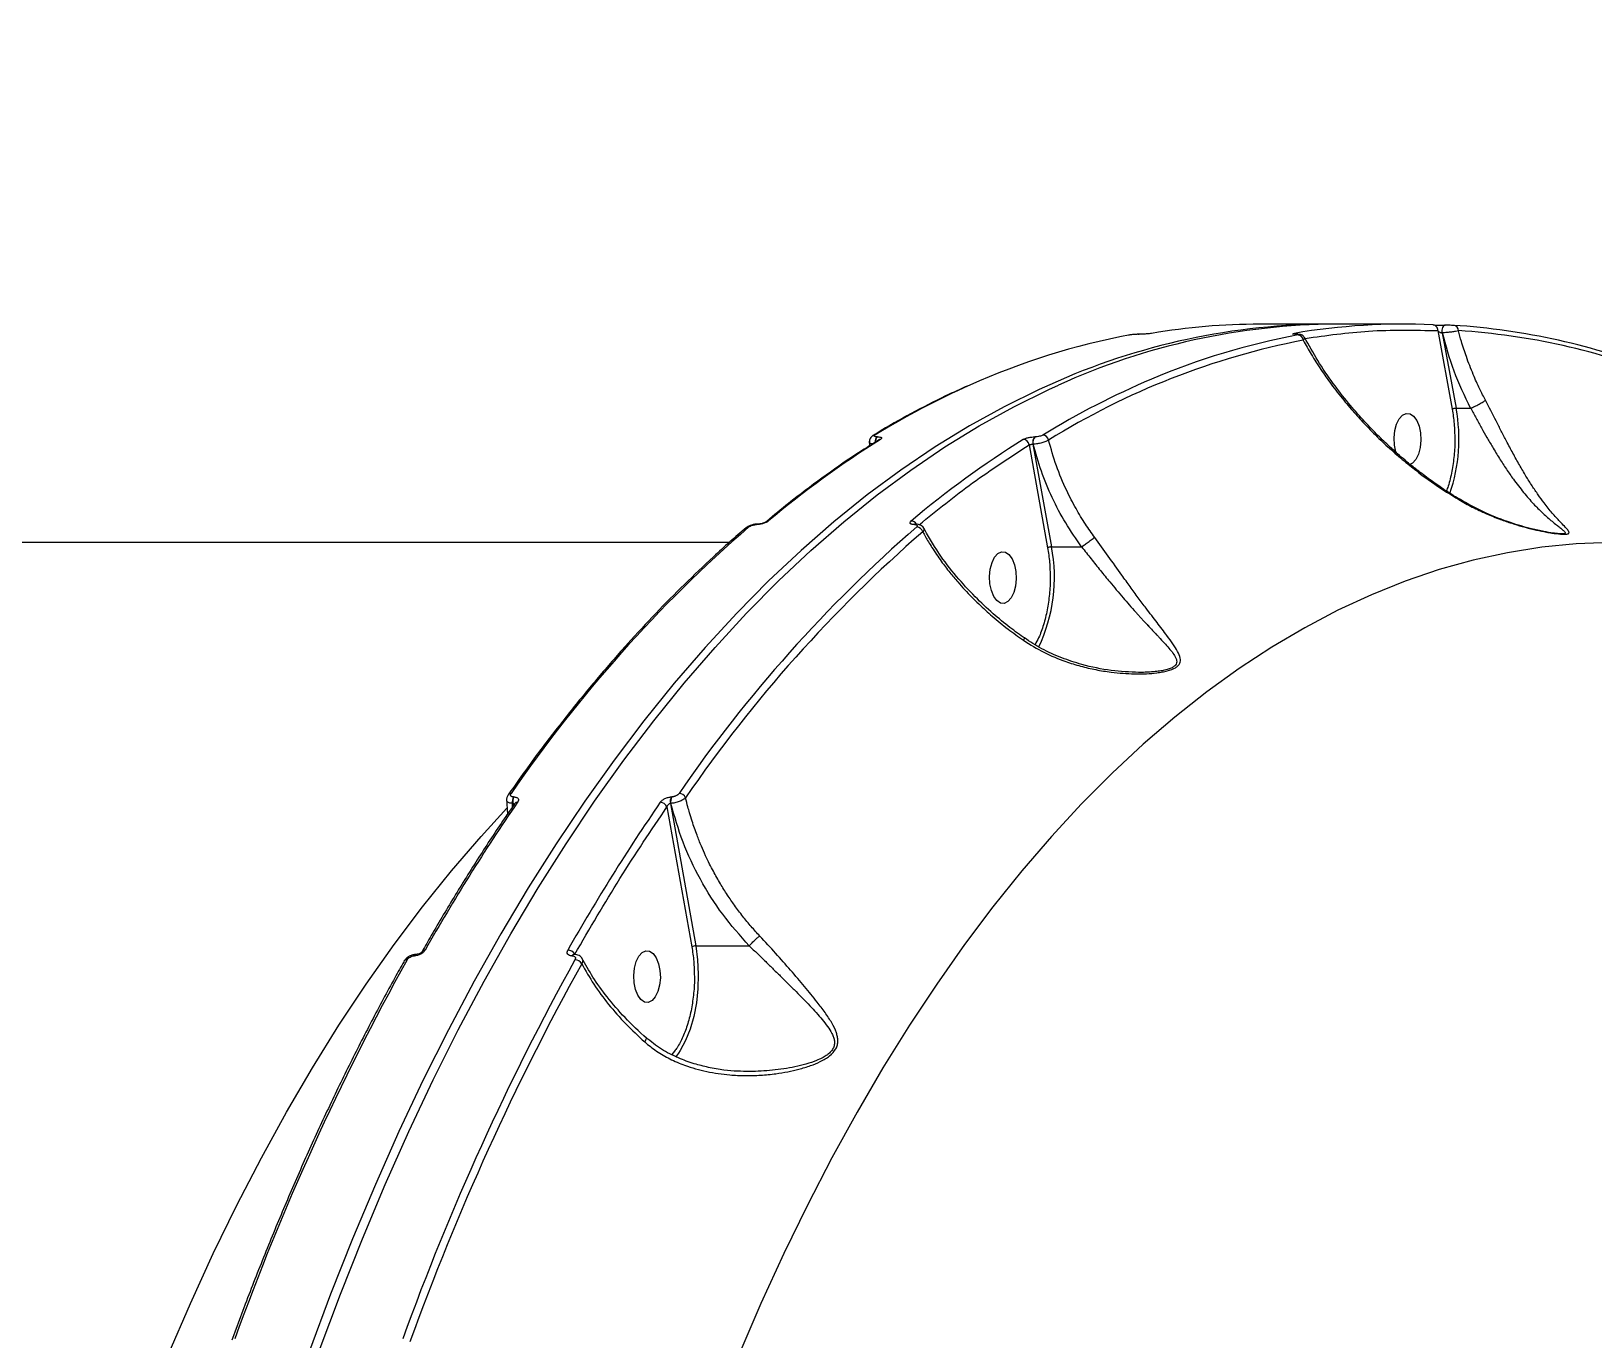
# Model space of a CAD drawing. Header units: millimetres. Extents: x -8045 to 6871, y -5915 to 5473.
# Drawn here: x -3447.7 to -3175.7, y -1142.8 to -915.2 of the extents above; entities that cross this region are included whole.
import ezdxf

# ---------------------------------------------------------------- set-up
doc = ezdxf.new("R2010")
doc.units = ezdxf.units.MM
for name, color, linetype in [('DIKOM_ОБЪЕКТ', 7, 'Continuous'), ('DIKOM_РАЗМЕР_ЗОНА', 7, 'Continuous'), ('DIKOM_РАЗМЕР_ОБЪЕКТА', 7, 'Continuous')]:
    doc.layers.add(name, color=color, linetype=linetype)
doc.styles.add('style1', font='arial.ttf', dxfattribs={"width": 0.8})
doc.dimstyles.new('1-50', dxfattribs={"dimtxt": 300, "dimasz": 200, "dimexe": 100, "dimexo": 0, "dimgap": 100, "dimtad": 1, "dimtxsty": 'style1', "dimcen": 200, "dimclrd": 7, "dimclre": 7, "dimclrt": 7, "dimadec": 1, "dimazin": 2, "dimtfac": 1, "dimtmove": 0, "dimatfit": 2, "dimfxl": 0, "dimlwd": 25, "dimlwe": 18, "dimarcsym": 0})

# ---------------------------------------------------------------- blocks, each defined once
blk = doc.blocks.new('*D9')
at = {"layer": 'Defpoints', "color": 0, "linetype": 'Continuous', "transparency": 16777216}
for p in [(5663.54, -234.65), (-5019.6, -1388.73), (5663.54, -4701.47)]:
    blk.add_point(p, dxfattribs=at)
at = {"layer": 'DIKOM_РАЗМЕР_ОБЪЕКТА', "color": 7, "linetype": 'Continuous', "lineweight": 18, "transparency": 16777216}
for p, q in [((5663.54, -234.65), (5663.54, -4801.47)), ((-5019.6, -1388.73), (-5019.6, -4801.47))]:
    blk.add_line(p, q, dxfattribs=at)
at = {"layer": 'DIKOM_РАЗМЕР_ОБЪЕКТА', "color": 7, "linetype": 'Continuous', "lineweight": 25, "transparency": 16777216}
blk.add_line((-4819.6, -4701.47), (5463.54, -4701.47), dxfattribs=at)
at = {"layer": 'DIKOM_РАЗМЕР_ОБЪЕКТА', "color": 7, "linetype": 'Continuous', "transparency": 16777216}
for points in [[(-4819.6, -4668.14), (-4819.6, -4734.8), (-5019.6, -4701.47)], [(5463.54, -4668.14), (5463.54, -4734.8), (5663.54, -4701.47)]]:
    blk.add_solid(points, dxfattribs=at)
at = {"layer": 'DIKOM_РАЗМЕР_ОБЪЕКТА', "color": 7, "linetype": 'Continuous', "lineweight": 15, "transparency": 16777216, "insert": (-74.37, -4448.3), "char_height": 300, "attachment_point": 5, "style": 'style1'}
blk.add_mtext('10700', dxfattribs=at)
blk = doc.blocks.new('*D10')
at = {"layer": 'Defpoints', "color": 0, "linetype": 'Continuous', "transparency": 16777216}
for p in [(-1653.81, 3474.95), (-5616.46, -3083.4), (491.01, -3083.4)]:
    blk.add_point(p, dxfattribs=at)
at = {"layer": 'DIKOM_РАЗМЕР_ОБЪЕКТА', "color": 7, "linetype": 'Continuous', "lineweight": 18, "transparency": 16777216}
for p, q in [((-1653.81, 3474.95), (-5716.46, 3474.95)), ((491.01, -3083.4), (-5716.46, -3083.4))]:
    blk.add_line(p, q, dxfattribs=at)
at = {"layer": 'DIKOM_РАЗМЕР_ОБЪЕКТА', "color": 7, "linetype": 'Continuous', "lineweight": 25, "transparency": 16777216}
blk.add_line((-5616.46, 3274.95), (-5616.46, -2883.4), dxfattribs=at)
at = {"layer": 'DIKOM_РАЗМЕР_ОБЪЕКТА', "color": 7, "linetype": 'Continuous', "transparency": 16777216}
for points in [[(-5649.79, 3274.95), (-5583.12, 3274.95), (-5616.46, 3474.95)], [(-5649.79, -2883.4), (-5583.12, -2883.4), (-5616.46, -3083.4)]]:
    blk.add_solid(points, dxfattribs=at)
at = {"layer": 'DIKOM_РАЗМЕР_ОБЪЕКТА', "color": 7, "linetype": 'Continuous', "lineweight": 15, "transparency": 16777216, "insert": (-5869.63, -1326.86), "char_height": 300, "attachment_point": 5, "rotation": 90, "style": 'style1'}
blk.add_mtext('6550', dxfattribs=at)
blk = doc.blocks.new('*D11')
at = {"layer": 'Defpoints', "color": 0, "transparency": 16777216}
for p in [(6870.85, -184.65), (-7019.6, -1388.73), (-7019.6, -5814.65)]:
    blk.add_point(p, dxfattribs=at)
at = {"layer": 'DIKOM_РАЗМЕР_ЗОНА', "color": 7, "lineweight": 18, "transparency": 16777216}
for p, q in [((6870.85, -184.65), (6870.85, -5914.65)), ((-7019.6, -1388.73), (-7019.6, -5914.65))]:
    blk.add_line(p, q, dxfattribs=at)
at = {"layer": 'DIKOM_РАЗМЕР_ЗОНА', "color": 7, "lineweight": 25, "transparency": 16777216}
blk.add_line((6670.85, -5814.65), (-6819.6, -5814.65), dxfattribs=at)
at = {"layer": 'DIKOM_РАЗМЕР_ЗОНА', "color": 7, "transparency": 16777216}
for points in [[(-6819.6, -5781.31), (-6819.6, -5847.98), (-7019.6, -5814.65)], [(6670.85, -5781.31), (6670.85, -5847.98), (6870.85, -5814.65)]]:
    blk.add_solid(points, dxfattribs=at)
at = {"layer": 'DIKOM_РАЗМЕР_ЗОНА', "color": 7, "transparency": 16777216, "insert": (-74.37, -5561.37), "char_height": 300, "attachment_point": 5, "style": 'style1'}
blk.add_mtext('13900', dxfattribs=at)
blk = doc.blocks.new('*D12')
at = {"layer": 'Defpoints', "color": 0, "transparency": 16777216}
for p in [(-2189.61, 5472.65), (-7595.21, -5084.97), (-495.58, -5084.97)]:
    blk.add_point(p, dxfattribs=at)
at = {"layer": 'DIKOM_РАЗМЕР_ЗОНА', "color": 7, "lineweight": 18, "transparency": 16777216}
for p, q in [((-2189.61, 5472.65), (-7695.21, 5472.65)), ((-495.58, -5084.97), (-7695.21, -5084.97))]:
    blk.add_line(p, q, dxfattribs=at)
at = {"layer": 'DIKOM_РАЗМЕР_ЗОНА', "color": 7, "lineweight": 25, "transparency": 16777216}
blk.add_line((-7595.21, 5272.65), (-7595.21, -4884.97), dxfattribs=at)
at = {"layer": 'DIKOM_РАЗМЕР_ЗОНА', "color": 7, "transparency": 16777216}
for points in [[(-7628.55, 5272.65), (-7561.88, 5272.65), (-7595.21, 5472.65)], [(-7628.55, -4884.97), (-7561.88, -4884.97), (-7595.21, -5084.97)]]:
    blk.add_solid(points, dxfattribs=at)
at = {"layer": 'DIKOM_РАЗМЕР_ЗОНА', "color": 7, "transparency": 16777216, "insert": (-7848.38, -1452.59), "char_height": 300, "attachment_point": 5, "rotation": 90, "style": 'style1'}
blk.add_mtext('10550', dxfattribs=at)

msp = doc.modelspace()

# ---------------------------------------------------------------- linework, layer by layer
at = {"layer": 'DIKOM_ОБЪЕКТ', "color": 7, "linetype": 'Continuous', "lineweight": 15}
for p, q in [((-3254.876, -967.92), (-3254.829, -967.916)), ((-3254.788, -967.92), (-3254.876, -967.92)), ((-3254.741, -967.916), (-3254.829, -967.916)), ((-3254.788, -967.92), (-3254.741, -967.916)), ((-3222.133, -966.157), (-3233.705, -966.157)), ((-3227.358, -967.92), (-3227.311, -967.916)), ((-3227.27, -967.92), (-3227.358, -967.92)), ((-3227.223, -967.916), (-3227.311, -967.916)), ((-3208.847, -966.157), (-3220.419, -966.157)), ((-3202.701, -967.283), (-3200.195, -980.97)), ((-3201.93, -967.661), (-3201.902, -967.661)), ((-3201.93, -967.661), (-3199.523, -980.805)), ((-3201.416, -966.326), (-3201.444, -966.326)), ((-3201.444, -966.326), (-3201.43, -966.326)), ((-3201.416, -966.326), (-3201.402, -966.326)), ((-3199.523, -980.805), (-3196.99, -980.805)), ((-3196.99, -980.805), (-3196.984, -980.803)), ((-3301.715, -986.498), (-3301.662, -987.331)), ((-3301.076, -985.552), (-3301.097, -985.565)), ((-3300.309, -985.762), (-3300.356, -985.762)), ((-3273.21, -987.046), (-3273.163, -987.046)), ((-3273.21, -987.046), (-3269.984, -1004.928)), ((-3272.833, -985.762), (-3272.88, -985.762)), ((-3273.889, -987.171), (-3270.656, -1005.091)), ((-3199.007, -996.612), (-3199.015, -996.62)), ((-3321.312, -1001.047), (-3321.38, -1001.047)), ((-3321.106, -1000.964), (-3321.174, -1000.964)), ((-3293.814, -1001.047), (-3293.882, -1001.047)), ((-3293.609, -1000.964), (-3293.677, -1000.964)), ((-3181.165, -1002.65), (-3181.311, -1002.651)), ((-3326.025, -1004.157), (-3588.187, -1004.157)), ((-3269.984, -1004.928), (-3264.743, -1004.928)), ((-3264.743, -1004.928), (-3264.738, -1004.926)), ((-3364.91, -1048.767), (-3364.737, -1051.464)), ((-3364.601, -1048.079), (-3364.612, -1048.095)), ((-3363.853, -1049.586), (-3363.784, -1049.586)), ((-3363.831, -1050.164), (-3363.853, -1049.586)), ((-3363.712, -1049.994), (-3363.784, -1049.586)), ((-3363.672, -1048.456), (-3363.604, -1048.456)), ((-3336.287, -1049.586), (-3336.355, -1049.586)), ((-3336.355, -1049.586), (-3331.947, -1074.387)), ((-3336.174, -1048.456), (-3336.106, -1048.456)), ((-3336.947, -1050.197), (-3332.619, -1074.55)), ((-3380.97, -1076.129), (-3380.922, -1076.129)), ((-3380.575, -1075.867), (-3380.622, -1075.867)), ((-3353.493, -1076.129), (-3353.446, -1076.129)), ((-3353.098, -1075.867), (-3353.146, -1075.867)), ((-3352.988, -1075.89), (-3353.003, -1075.856)), ((-3331.947, -1074.387), (-3322.615, -1074.387)), ((-3322.615, -1074.387), (-3322.613, -1074.386)), ((-3335.622, -1092.693), (-3336.08, -1093.309)), ((-3334.957, -1093.04), (-3335.484, -1093.734))]:
    msp.add_line(p, q, dxfattribs=at)
at = {"layer": 'DIKOM_ОБЪЕКТ', "color": 7, "linetype": 'Continuous', "lineweight": 15, "flags": 128}
for points in [[(-3256.303, -968.03), (-3256.462, -968.047), (-3256.509, -968.059)], [(-3227.27, -967.92), (-3227.209, -967.916), (-3227.19, -967.918)], [(-3201.93, -967.661), (-3201.957, -967.425), (-3201.954, -967.183), (-3201.922, -966.949), (-3201.861, -966.738), (-3201.776, -966.56), (-3201.672, -966.428), (-3201.554, -966.349), (-3201.444, -966.326)], [(-3201.902, -967.661), (-3201.929, -967.425), (-3201.926, -967.183), (-3201.893, -966.949), (-3201.833, -966.738), (-3201.748, -966.56), (-3201.644, -966.428), (-3201.526, -966.349), (-3201.416, -966.326)], [(-3270.281, -976.693), (-3272.159, -977.543), (-3278.245, -980.533), (-3284.283, -983.866), (-3290.27, -987.537), (-3296.199, -991.544), (-3302.065, -995.883), (-3307.865, -1000.551), (-3313.592, -1005.543), (-3319.242, -1010.857), (-3324.81, -1016.486), (-3330.291, -1022.427), (-3335.682, -1028.674), (-3340.977, -1035.222), (-3346.172, -1042.066), (-3351.262, -1049.199), (-3356.244, -1056.616), (-3361.113, -1064.311), (-3365.864, -1072.277), (-3370.495, -1080.508), (-3375.001, -1088.995), (-3379.378, -1097.733), (-3383.622, -1106.714), (-3387.73, -1115.931), (-3391.699, -1125.375), (-3395.526, -1135.038), (-3399.206, -1144.913)], [(-3397.491, -1144.913), (-3393.811, -1135.038), (-3389.985, -1125.375), (-3386.016, -1115.931), (-3381.908, -1106.714), (-3377.663, -1097.733), (-3373.286, -1088.995), (-3368.781, -1080.508), (-3364.15, -1072.277), (-3359.398, -1064.311), (-3354.53, -1056.616), (-3349.548, -1049.199), (-3344.458, -1042.066), (-3339.263, -1035.222), (-3333.968, -1028.674), (-3328.577, -1022.427), (-3323.095, -1016.486), (-3317.527, -1010.857), (-3311.877, -1005.543), (-3306.15, -1000.551), (-3300.351, -995.883), (-3294.484, -991.544), (-3288.555, -987.537), (-3282.569, -983.866), (-3276.531, -980.533), (-3270.444, -977.543), (-3268.761, -976.78)], [(-3209.942, -988.582), (-3209.997, -988.407), (-3210.243, -987.218), (-3210.305, -985.943), (-3210.18, -984.685), (-3209.878, -983.547), (-3209.423, -982.62), (-3208.852, -981.98), (-3208.211, -981.678), (-3207.552, -981.739), (-3206.928, -982.158), (-3206.391, -982.9), (-3205.983, -983.907), (-3205.983, -983.907)], [(-3205.983, -983.907), (-3205.738, -985.096), (-3205.675, -986.371), (-3205.8, -987.629), (-3206.102, -988.768), (-3206.558, -989.695), (-3207.129, -990.335), (-3207.573, -990.584)], [(-3172.598, -1004.162), (-3178.598, -1004.399), (-3184.591, -1004.991), (-3190.572, -1005.937), (-3196.535, -1007.237), (-3202.476, -1008.89), (-3208.387, -1010.893), (-3214.265, -1013.246), (-3220.102, -1015.945), (-3225.895, -1018.99), (-3231.637, -1022.375), (-3237.323, -1026.099), (-3242.948, -1030.158), (-3248.507, -1034.549), (-3253.994, -1039.266), (-3259.405, -1044.306), (-3264.734, -1049.664), (-3269.976, -1055.336), (-3275.126, -1061.315), (-3280.181, -1067.596), (-3285.134, -1074.173), (-3289.982, -1081.041), (-3294.719, -1088.193), (-3299.342, -1095.622), (-3303.847, -1103.321), (-3308.228, -1111.283), (-3312.482, -1119.501), (-3316.605, -1127.968), (-3320.593, -1136.674), (-3324.442, -1145.612)], [(-3276.445, -1008.03), (-3276.199, -1009.219), (-3276.136, -1010.494), (-3276.261, -1011.752), (-3276.564, -1012.891), (-3277.019, -1013.817), (-3277.59, -1014.458), (-3278.231, -1014.76), (-3278.89, -1014.699), (-3279.514, -1014.28), (-3280.051, -1013.537), (-3280.459, -1012.53), (-3280.704, -1011.341), (-3280.767, -1010.066), (-3280.642, -1008.808), (-3280.34, -1007.67), (-3279.884, -1006.743), (-3279.313, -1006.103), (-3278.672, -1005.801), (-3278.013, -1005.862), (-3277.39, -1006.28), (-3276.852, -1007.023), (-3276.445, -1008.03)], [(-3449.193, -1224.436), (-3446.57, -1213.957), (-3443.783, -1203.637), (-3440.836, -1193.488), (-3437.73, -1183.518), (-3434.47, -1173.736), (-3431.057, -1164.152), (-3427.495, -1154.774), (-3423.788, -1145.612), (-3419.938, -1136.674), (-3415.95, -1127.968), (-3411.827, -1119.501), (-3407.573, -1111.283), (-3403.192, -1103.321), (-3398.688, -1095.622), (-3394.065, -1088.193), (-3389.327, -1081.041), (-3384.48, -1074.173), (-3379.526, -1067.596), (-3374.472, -1061.315), (-3369.321, -1055.336), (-3364.809, -1050.43)], [(-3338.407, -1077.49), (-3338.162, -1078.679), (-3338.099, -1079.954), (-3338.224, -1081.211), (-3338.526, -1082.35), (-3338.981, -1083.277), (-3339.553, -1083.917), (-3340.194, -1084.219), (-3340.853, -1084.158), (-3341.476, -1083.739), (-3342.014, -1082.996), (-3342.421, -1081.99), (-3342.666, -1080.8), (-3342.729, -1079.525), (-3342.604, -1078.268), (-3342.302, -1077.129), (-3341.847, -1076.202), (-3341.276, -1075.562), (-3340.635, -1075.26), (-3339.976, -1075.321), (-3339.352, -1075.74), (-3338.815, -1076.483), (-3338.407, -1077.49)], [(-3331.947, -1074.387), (-3331.621, -1076.829), (-3331.49, -1079.34), (-3331.558, -1081.859), (-3331.823, -1084.329), (-3332.279, -1086.692), (-3332.915, -1088.892), (-3333.716, -1090.878), (-3334.664, -1092.604), (-3334.957, -1093.04)]]:
    msp.add_lwpolyline(points, dxfattribs=at)
at = {"layer": 'DIKOM_ОБЪЕКТ', "color": 7, "linetype": 'Continuous', "lineweight": 15}
for centre, radius, start, end in [((-3233.491, -1089.847), 123.935, 100.60669, 114.15976), ((-3221.512, -1084.332), 118.172, 89.88586, 114.37424), ((-3219.829, -1084.155), 117.999, 90.28625, 114.49913), ((-3252.547, -968.49), 0.736, 90.04585, 119.547), ((-3204.519, -1088.847), 122.902, 100.567, 113.02981), ((-3233.663, -1078.655), 112.497, 90.02159, 99.66407), ((-3208.841, -1078.301), 112.143, 87.29322, 99.67613), ((-3227.699, -968.559), 0.805, 52.79966, 89.39048), ((-3227.134, -969.005), 0.978, 3.07733, 85.48361), ((-3203.62, -967.203), 0.923, 355.0342, 85.34412), ((-3207.448, -1084.219), 118.098, 68.45699, 86.36133), ((-3200.02, -967.263), 0.907, 358.6089, 85.78857), ((-3206.591, -1084.882), 117.835, 68.45672, 86.36149), ((-3201.426, -1097.153), 130.564, 100.91865, 121.93012), ((-3196.912, -1107.101), 142.677, 112.97337, 121.50814), ((-3225.796, -1107.746), 143.415, 114.03796, 121.49677), ((-3228.264, -986.163), 29.236, 341.12675, 10.5599), ((-3207.919, -1132.967), 173.119, 122.04036, 130.03581), ((-3300.73, -986.159), 0.699, 89.51768, 119.70196), ((-3299.585, -986.599), 1.138, 132.65136, 186.54504), ((-3299.446, -986.631), 1.225, 134.82987, 183.23965), ((-3299.768, -986.913), 0.694, 89.44769, 123.09448), ((-3183.087, -1132.933), 173.076, 122.03937, 130.03681), ((-3274.988, -987.325), 1.109, 7.97487, 85.63976), ((-3271.917, -986.695), 1.34, 135.91768, 195.2164), ((-3271.87, -986.695), 1.34, 135.91768, 195.2164), ((-3271.558, -986.556), 1.099, 11.1256, 85.77963), ((-3319.293, -1001.094), 0.674, 88.95955, 128.72578), ((-3294.481, -1001.54), 1.121, 30.5835, 87.00709), ((-3161.854, -1186.6), 245.256, 130.98407, 145.54544), ((-3132.608, -1186.6), 245.256, 130.98407, 145.54544), ((-3131.921, -1187.037), 244.709, 130.98387, 145.5456), ((-3322.72, -1002.125), 0.667, 88.72975, 129.83382), ((-3321.166, -1001.28), 0.317, 93.24475, 132.56721), ((-3321.097, -1001.281), 0.317, 93.06196, 132.53108), ((-3293.669, -1001.279), 0.315, 91.41798, 132.60824), ((-3293.6, -1001.28), 0.316, 93.13036, 132.58196), ((-3293.536, -1002.622), 1.167, 15.6755, 86.22038), ((-3297.178, -1010.282), 27.716, 334.22593, 11.13899), ((-3079.984, -1244.362), 343.646, 145.43473, 150.49499), ((-3364.13, -1048.435), 0.591, 85.77962, 142.90308), ((-3362.273, -1049.259), 1.613, 150.14539, 191.70989), ((-3362.206, -1049.259), 1.612, 150.12386, 191.70784), ((-3363.017, -1049.975), 0.581, 85.37341, 145.32733), ((-3055.233, -1244.298), 343.522, 145.43342, 150.49553), ((-3338.166, -1050.721), 1.326, 23.24148, 87.67979), ((-3334.776, -1049.259), 1.612, 150.12386, 191.70784), ((-3334.708, -1049.259), 1.612, 150.12386, 191.70784), ((-3334.898, -1049.175), 1.33, 25.96465, 87.49187), ((-2984.55, -1297.337), 454.718, 150.98891, 160.13016), ((-2955.303, -1297.337), 454.718, 150.98891, 160.13016), ((-3382.266, -1077.371), 0.566, 84.64443, 147.80506), ((-3380.575, -1076.291), 0.427, 96.46941, 157.6224), ((-3380.529, -1076.29), 0.426, 95.86829, 157.69657), ((-3379.116, -1075.683), 0.57, 84.73809, 145.86235), ((-3354.246, -1076.528), 1.413, 28.38559, 88.39276), ((-3353.099, -1076.29), 0.426, 96.03441, 157.68035), ((-3353.051, -1076.291), 0.427, 96.37092, 157.64522), ((-3353.012, -1078.243), 1.436, 31.61541, 88.19098), ((-3331.962, -1075.789), 1.403, 89.37903, 117.91715), ((-2955.047, -1297.512), 453.666, 150.9885, 160.13072)]:
    msp.add_arc(centre, radius, start, end, dxfattribs=at)
for points, knots in [([(-3256.081, -967.997), (-3256.115, -968.001), (-3256.292, -968.019), (-3256.412, -968.041), (-3256.509, -968.059)], [0, 0, 0, 0, 0.1915956, 1, 1, 1, 1]), ([(-3254.876, -967.92), (-3254.939, -967.92), (-3255.065, -967.921), (-3255.276, -967.929), (-3255.487, -967.94), (-3255.756, -967.96), (-3256.059, -967.99), (-3256.222, -968.017), (-3256.303, -968.03)], [0, 0, 0, 0, 0.1242731, 0.249998, 0.3726299, 0.500554, 0.7502906, 1, 1, 1, 1]), ([(-3254.853, -967.918), (-3254.909, -967.919), (-3254.992, -967.919), (-3255.085, -967.923), (-3255.115, -967.924)], [0, 0, 0, 0, 0.678073, 1, 1, 1, 1]), ([(-3252.548, -967.754), (-3252.676, -967.773), (-3252.933, -967.812), (-3253.41, -967.857), (-3253.83, -967.887), (-3254.162, -967.905), (-3254.492, -967.918), (-3254.69, -967.919), (-3254.788, -967.92)], [0, 0, 0, 0, 0.2496333, 0.4993791, 0.6272803, 0.7499318, 0.8763908, 1, 1, 1, 1]), ([(-3227.358, -967.92), (-3227.448, -967.919), (-3227.629, -967.918), (-3227.821, -967.905), (-3227.95, -967.887), (-3228.028, -967.857), (-3227.982, -967.811), (-3227.787, -967.773), (-3227.69, -967.754)], [0, 0, 0, 0, 0.1238263, 0.2506169, 0.373273, 0.5015629, 0.7510309, 1, 1, 1, 1]), ([(-3227.057, -968.03), (-3226.995, -968.017), (-3226.869, -967.99), (-3226.838, -967.96), (-3226.888, -967.941), (-3226.972, -967.929), (-3227.097, -967.921), (-3227.212, -967.92), (-3227.27, -967.92)], [0, 0, 0, 0, 0.2487521, 0.4982363, 0.6262378, 0.7492546, 0.8752764, 1, 1, 1, 1]), ([(-3225.921, -968.49), (-3225.954, -968.435), (-3226.021, -968.324), (-3226.197, -968.149), (-3226.458, -968.005), (-3226.797, -967.931), (-3227.058, -967.922), (-3227.19, -967.918)], [0, 0, 0, 0, 0.1206232, 0.2438907, 0.491921, 0.7421578, 1, 1, 1, 1]), ([(-3225.812, -968.637), (-3222.128, -968.117), (-3214.434, -967.029), (-3206.721, -967.196), (-3202.701, -967.283)], [0, 0, 0, 0, 0.4788755, 1, 1, 1, 1]), ([(-3203.545, -966.283), (-3203.423, -966.289), (-3203.177, -966.299), (-3202.709, -966.311), (-3202.31, -966.318), (-3202.003, -966.323), (-3201.702, -966.326), (-3201.52, -966.326), (-3201.43, -966.326)], [0, 0, 0, 0, 0.2499697, 0.499187, 0.6251381, 0.7494746, 0.8750098, 1, 1, 1, 1]), ([(-3202.701, -967.283), (-3202.659, -967.324), (-3202.575, -967.407), (-3202.421, -967.506), (-3202.28, -967.576), (-3202.163, -967.621), (-3202.042, -967.654), (-3201.966, -967.658), (-3201.93, -967.661)], [0, 0, 0, 0, 0.2508443, 0.5002389, 0.6339756, 0.7501784, 0.8805909, 1, 1, 1, 1]), ([(-3199.113, -967.285), (-3199.27, -967.326), (-3199.584, -967.408), (-3200.198, -967.508), (-3200.723, -967.573), (-3201.131, -967.614), (-3201.535, -967.645), (-3201.779, -967.656), (-3201.902, -967.661)], [0, 0, 0, 0, 0.2448096, 0.490837, 0.6161026, 0.7428222, 0.8711063, 1, 1, 1, 1]), ([(-3196.99, -980.805), (-3198.022, -978.664), (-3200.084, -974.385), (-3201.296, -969.901), (-3201.902, -967.661)], [0, 0, 0, 0, 0.5002255, 1, 1, 1, 1]), ([(-3199.785, -966.378), (-3199.881, -966.374), (-3200.073, -966.366), (-3200.451, -966.357), (-3200.778, -966.352), (-3201.034, -966.348), (-3201.289, -966.346), (-3201.442, -966.346), (-3201.519, -966.346)], [0, 0, 0, 0, 0.2441626, 0.4907247, 0.6162356, 0.7431492, 0.8713542, 1, 1, 1, 1]), ([(-3194.406, -979.402), (-3194.741, -978.754), (-3195.503, -977.28), (-3196.638, -974.751), (-3197.71, -971.977), (-3198.543, -969.421), (-3198.947, -967.906), (-3199.113, -967.285)], [0, 0, 0, 0, 0.1659252, 0.3773757, 0.6331789, 0.8496458, 1, 1, 1, 1]), ([(-3226.157, -968.953), (-3226.06, -968.863), (-3225.877, -968.694), (-3225.917, -968.562), (-3225.936, -968.501)], [0, 0, 0, 0, 0.533419, 1, 1, 1, 1]), ([(-3226.157, -968.953), (-3225.701, -969.77), (-3224.744, -971.481), (-3223.114, -974.027), (-3221.232, -976.7), (-3219.209, -979.298), (-3217.117, -981.746), (-3214.971, -984.063), (-3212.701, -986.326), (-3210.205, -988.608), (-3207.109, -991.2), (-3203.44, -993.97), (-3200.468, -995.819), (-3199.051, -996.7)], [0, 0, 0, 0, 0.0794215, 0.1664004, 0.249182, 0.3436975, 0.4269133, 0.498917, 0.5848872, 0.668089, 0.7497651, 0.8807257, 1, 1, 1, 1]), ([(-3198.781, -996.733), (-3199.877, -996.053), (-3201.899, -994.8), (-3204.556, -992.906), (-3206.67, -991.282), (-3208.334, -989.918), (-3209.851, -988.61), (-3211.519, -987.099), (-3213.539, -985.146), (-3215.87, -982.705), (-3218.423, -979.767), (-3221.09, -976.318), (-3223.7, -972.507), (-3225.167, -969.824), (-3225.9, -968.484)], [0, 0, 0, 0, 0.0916119, 0.1690795, 0.2328347, 0.2830639, 0.3245427, 0.3785382, 0.4478534, 0.5323237, 0.6312744, 0.7444034, 0.8722202, 1, 1, 1, 1]), ([(-3284.502, -976.866), (-3285.811, -977.447), (-3289.131, -978.918), (-3294.416, -981.689), (-3298.637, -984.019), (-3300.845, -985.424), (-3301.087, -985.578)], [0, 0, 0, 0, 0.2342543, 0.5941889, 0.9553984, 1, 1, 1, 1]), ([(-3199.523, -980.805), (-3199.583, -980.807), (-3199.703, -980.812), (-3199.9, -980.85), (-3200.08, -980.904), (-3200.156, -980.948), (-3200.195, -980.97)], [0, 0, 0, 0, 0.2500419, 0.4999598, 0.7501573, 1, 1, 1, 1]), ([(-3200.195, -980.97), (-3200.066, -981.806), (-3199.807, -983.493), (-3199.771, -985.251), (-3199.753, -986.137)], [0, 0, 0, 0, 0.4962008, 1, 1, 1, 1]), ([(-3199.051, -996.7), (-3198.274, -997.142), (-3196.71, -998.03), (-3194.278, -999.165), (-3191.981, -1000.091), (-3189.888, -1000.816), (-3187.942, -1001.404), (-3186.065, -1001.89), (-3184.489, -1002.23), (-3183.323, -1002.442), (-3182.167, -1002.622), (-3181.147, -1002.729), (-3180.434, -1002.732), (-3180.084, -1002.683), (-3179.894, -1002.587), (-3179.81, -1002.387), (-3180.047, -1001.996), (-3180.649, -1001.346), (-3181.56, -1000.401), (-3182.751, -999.094), (-3184.042, -997.502), (-3185.228, -995.883), (-3186.278, -994.335), (-3187.371, -992.601), (-3188.49, -990.7), (-3189.625, -988.653), (-3190.678, -986.669), (-3191.65, -984.784), (-3192.855, -982.411), (-3193.784, -980.609), (-3194.406, -979.402)], [0, 0, 0, 0, 0.0414675, 0.0834097, 0.1246531, 0.1569922, 0.187223, 0.2206018, 0.2496182, 0.2661072, 0.2811097, 0.3124962, 0.3280548, 0.3440071, 0.3590829, 0.3755937, 0.4150531, 0.4578401, 0.5006756, 0.5629603, 0.6249162, 0.6667759, 0.7084898, 0.7497055, 0.7931823, 0.8347075, 0.8746289, 0.9063798, 0.9373522, 1, 1, 1, 1]), ([(-3196.984, -980.803), (-3196.879, -980.756), (-3196.664, -980.659), (-3196.296, -980.481), (-3195.91, -980.285), (-3195.52, -980.078), (-3195.153, -979.873), (-3194.833, -979.685), (-3194.577, -979.524), (-3194.462, -979.442), (-3194.406, -979.402)], [0, 0, 0, 0, 0.1191686, 0.2440914, 0.3720998, 0.5000118, 0.6326277, 0.7619361, 0.8850798, 1, 1, 1, 1]), ([(-3196.984, -980.803), (-3196.668, -981.374), (-3196.033, -982.521), (-3195.092, -984.224), (-3194.148, -985.898), (-3193.114, -987.68), (-3191.982, -989.542), (-3190.761, -991.428), (-3189.66, -993.009), (-3188.662, -994.348), (-3187.79, -995.446), (-3186.909, -996.488), (-3186.082, -997.403), (-3185.229, -998.287), (-3184.408, -999.084), (-3183.582, -999.83), (-3182.789, -1000.504), (-3182.07, -1001.081), (-3181.417, -1001.587), (-3180.884, -1002.009), (-3180.568, -1002.311), (-3180.501, -1002.497), (-3180.599, -1002.599), (-3180.802, -1002.655), (-3181.075, -1002.651), (-3181.165, -1002.65)], [0, 0, 0, 0, 0.0458332, 0.0922151, 0.1376221, 0.1843806, 0.2449898, 0.3060678, 0.3680517, 0.4126036, 0.4598654, 0.5037635, 0.5515817, 0.5923578, 0.6428014, 0.6884959, 0.7343812, 0.7851643, 0.8262931, 0.87209, 0.918253, 0.9429174, 0.9646955, 0.9883191, 1, 1, 1, 1]), ([(-3300.127, -986.359), (-3301.448, -987.181), (-3304.75, -989.236), (-3309.97, -992.912), (-3315.136, -996.79), (-3318.313, -999.432), (-3319.575, -1000.482)], [0, 0, 0, 0, 0.2002114, 0.5005763, 0.8017006, 1, 1, 1, 1]), ([(-3301.076, -985.552), (-3301.17, -985.617), (-3301.364, -985.752), (-3301.57, -986.037), (-3301.697, -986.355), (-3301.695, -986.568), (-3301.694, -986.674)], [0, 0, 0, 0, 0.236827, 0.4877479, 0.7450849, 1, 1, 1, 1]), ([(-3301.125, -986.991), (-3301.176, -986.985), (-3301.428, -986.958), (-3301.649, -986.843), (-3301.657, -986.718), (-3301.66, -986.669)], [0, 0, 0, 0, 0.1328627, 0.6578399, 1, 1, 1, 1]), ([(-3300.356, -985.762), (-3300.462, -985.758), (-3300.672, -985.748), (-3300.843, -985.678), (-3300.879, -985.578), (-3300.776, -985.499), (-3300.724, -985.46)], [0, 0, 0, 0, 0.250836, 0.5001414, 0.7499726, 1, 1, 1, 1]), ([(-3300.309, -985.762), (-3300.151, -985.769), (-3299.836, -985.783), (-3299.582, -985.888), (-3299.53, -986.039), (-3299.684, -986.159), (-3299.762, -986.219)], [0, 0, 0, 0, 0.2505243, 0.5001945, 0.749973, 1, 1, 1, 1]), ([(-3274.904, -986.219), (-3274.788, -986.159), (-3274.556, -986.039), (-3274.016, -985.888), (-3273.42, -985.783), (-3273.06, -985.769), (-3272.88, -985.762)], [0, 0, 0, 0, 0.2500038, 0.4998364, 0.749443, 1, 1, 1, 1]), ([(-3273.889, -987.171), (-3273.864, -987.16), (-3273.818, -987.139), (-3273.714, -987.108), (-3273.603, -987.084), (-3273.487, -987.066), (-3273.356, -987.05), (-3273.268, -987.048), (-3273.21, -987.046)], [0, 0, 0, 0, 0.1716852, 0.3121725, 0.5001538, 0.6323661, 0.7599975, 1, 1, 1, 1]), ([(-3270.48, -986.344), (-3270.634, -986.428), (-3270.942, -986.596), (-3271.66, -986.822), (-3272.45, -986.991), (-3272.925, -987.028), (-3273.163, -987.046)], [0, 0, 0, 0, 0.2504069, 0.5004761, 0.7502282, 1, 1, 1, 1]), ([(-3264.743, -1004.928), (-3265.697, -1003.552), (-3267.601, -1000.807), (-3269.926, -996.367), (-3271.858, -991.774), (-3272.728, -988.622), (-3273.163, -987.046)], [0, 0, 0, 0, 0.2498634, 0.4987253, 0.7494339, 1, 1, 1, 1]), ([(-3271.478, -985.46), (-3271.555, -985.499), (-3271.711, -985.578), (-3272.072, -985.678), (-3272.471, -985.748), (-3272.712, -985.758), (-3272.833, -985.762)], [0, 0, 0, 0, 0.2500684, 0.4998377, 0.7492717, 1, 1, 1, 1]), ([(-3262.464, -1003.277), (-3263.006, -1002.516), (-3264.16, -1000.894), (-3265.802, -998.175), (-3267.555, -994.79), (-3269.232, -990.807), (-3270.064, -987.832), (-3270.48, -986.344)], [0, 0, 0, 0, 0.1471518, 0.3139285, 0.5003344, 0.7501626, 1, 1, 1, 1]), ([(-3199.753, -986.137), (-3199.752, -986.163), (-3199.71, -987.124), (-3199.857, -989.052), (-3200.236, -991.789), (-3200.713, -993.871), (-3201.115, -994.907), (-3201.221, -995.181)], [0, 0, 0, 0, 0.0082177, 0.3001584, 0.5967525, 0.893343, 1, 1, 1, 1]), ([(-3293.008, -1001.062), (-3289.924, -998.569), (-3283.638, -993.489), (-3277.179, -989.303), (-3273.889, -987.171)], [0, 0, 0, 0, 0.4906525, 1, 1, 1, 1]), ([(-3199.051, -996.7), (-3199.026, -996.654), (-3198.994, -996.597), (-3199.005, -996.609), (-3199.007, -996.612)], [0, 0, 0, 0, 0.8063672, 1, 1, 1, 1]), ([(-3181.194, -1002.657), (-3181.339, -1002.651), (-3181.717, -1002.637), (-3182.758, -1002.514), (-3184.366, -1002.239), (-3186.87, -1001.684), (-3190.315, -1000.676), (-3194.606, -999.054), (-3197.49, -997.432), (-3198.996, -996.585)], [0, 0, 0, 0, 0.0407601, 0.1061018, 0.1968506, 0.3124927, 0.5059058, 0.7418189, 1, 1, 1, 1]), ([(-3319.281, -1000.42), (-3319.394, -1000.5), (-3319.621, -1000.66), (-3320.07, -1000.834), (-3320.454, -1000.941), (-3320.751, -1001), (-3321.044, -1001.04), (-3321.223, -1001.045), (-3321.312, -1001.047)], [0, 0, 0, 0, 0.2499936, 0.4991484, 0.6247985, 0.7494466, 0.8748487, 1, 1, 1, 1]), ([(-3319.717, -1000.571), (-3319.733, -1000.583), (-3319.767, -1000.609), (-3319.863, -1000.664), (-3319.997, -1000.728), (-3320.173, -1000.795), (-3320.385, -1000.861), (-3320.625, -1000.916), (-3320.881, -1000.956), (-3321.036, -1000.961), (-3321.115, -1000.964)], [0, 0, 0, 0, 0.0955405, 0.2000056, 0.3129482, 0.4348096, 0.5648475, 0.7029692, 0.8481339, 1, 1, 1, 1]), ([(-3293.882, -1001.047), (-3293.966, -1001.045), (-3294.133, -1001.04), (-3294.334, -1001), (-3294.489, -1000.94), (-3294.619, -1000.833), (-3294.654, -1000.659), (-3294.5, -1000.5), (-3294.423, -1000.42)], [0, 0, 0, 0, 0.1252674, 0.2510064, 0.3755031, 0.5012788, 0.7504979, 1, 1, 1, 1]), ([(-3323.146, -1001.613), (-3323.15, -1001.615), (-3325.073, -1003.193), (-3328.667, -1006.454), (-3333.912, -1011.403), (-3338.894, -1016.456), (-3343.807, -1021.747), (-3348.647, -1027.287), (-3353.411, -1033.063), (-3358.091, -1039.089), (-3361.819, -1044.103), (-3363.955, -1047.189), (-3364.59, -1048.105)], [0, 0, 0, 0, 0.0002104, 0.1305876, 0.2477084, 0.36484, 0.481971, 0.5991016, 0.7162303, 0.8333552, 0.9504776, 1, 1, 1, 1]), ([(-3321.184, -1000.964), (-3321.285, -1000.967), (-3321.482, -1000.974), (-3321.885, -1001.036), (-3322.351, -1001.163), (-3322.815, -1001.366), (-3323.038, -1001.532), (-3323.145, -1001.611)], [0, 0, 0, 0, 0.1493176, 0.2904709, 0.549881, 0.7847984, 1, 1, 1, 1]), ([(-3322.705, -1001.458), (-3322.631, -1001.405), (-3322.484, -1001.3), (-3322.191, -1001.185), (-3321.94, -1001.116), (-3321.746, -1001.077), (-3321.555, -1001.052), (-3321.438, -1001.048), (-3321.38, -1001.047)], [0, 0, 0, 0, 0.2499682, 0.4991749, 0.6248322, 0.7493876, 0.874669, 1, 1, 1, 1]), ([(-3293.814, -1001.047), (-3293.759, -1001.048), (-3293.65, -1001.052), (-3293.518, -1001.077), (-3293.416, -1001.116), (-3293.33, -1001.186), (-3293.308, -1001.3), (-3293.408, -1001.405), (-3293.459, -1001.458)], [0, 0, 0, 0, 0.1257475, 0.2510934, 0.3758884, 0.5013589, 0.7505157, 1, 1, 1, 1]), ([(-3293.686, -1000.964), (-3293.712, -1000.964), (-3293.762, -1000.963), (-3293.789, -1000.961), (-3293.783, -1000.966), (-3293.783, -1000.967)], [0, 0, 0, 0, 0.4941599, 0.9501958, 1, 1, 1, 1]), ([(-3292.252, -1001.642), (-3292.318, -1001.542), (-3292.454, -1001.335), (-3292.774, -1001.124), (-3293.167, -1000.986), (-3293.467, -1000.971), (-3293.618, -1000.964)], [0, 0, 0, 0, 0.2281396, 0.4770701, 0.7371211, 1, 1, 1, 1]), ([(-3292.273, -1001.657), (-3292.238, -1001.738), (-3292.158, -1001.924), (-3292.321, -1002.17), (-3292.412, -1002.307)], [0, 0, 0, 0, 0.4407382, 1, 1, 1, 1]), ([(-3292.412, -1002.307), (-3292.092, -1002.882), (-3291.583, -1003.796), (-3290.518, -1005.507), (-3289.298, -1007.302), (-3287.774, -1009.298), (-3286.396, -1010.949), (-3284.741, -1012.79), (-3282.76, -1014.803), (-3280.24, -1017.088), (-3277.648, -1019.212), (-3275.775, -1020.546), (-3274.871, -1021.19)], [0, 0, 0, 0, 0.0834518, 0.1325779, 0.2499226, 0.3473647, 0.431041, 0.5009607, 0.6323504, 0.7505534, 0.8795257, 1, 1, 1, 1]), ([(-3274.586, -1020.893), (-3275.47, -1020.257), (-3277.391, -1018.876), (-3280.318, -1016.45), (-3283.472, -1013.496), (-3286.682, -1009.973), (-3289.833, -1005.88), (-3291.508, -1002.933), (-3292.388, -1001.384)], [0, 0, 0, 0, 0.1150952, 0.2502523, 0.4063772, 0.5844519, 0.7816246, 1, 1, 1, 1]), ([(-3274.871, -1021.19), (-3273.699, -1021.922), (-3271.356, -1023.387), (-3267.96, -1024.769), (-3264.918, -1025.714), (-3262.277, -1026.325), (-3259.801, -1026.725), (-3257.566, -1026.95), (-3255.501, -1027.048), (-3253.528, -1027.028), (-3251.889, -1026.899), (-3250.693, -1026.72), (-3249.521, -1026.467), (-3248.525, -1026.097), (-3247.894, -1025.603), (-3247.624, -1025.199), (-3247.522, -1024.763), (-3247.569, -1024.093), (-3247.984, -1023.122), (-3248.819, -1021.821), (-3250.023, -1020.176), (-3251.578, -1018.15), (-3253.278, -1015.919), (-3254.859, -1013.802), (-3256.273, -1011.877), (-3258.008, -1009.479), (-3260.052, -1006.608), (-3261.678, -1004.363), (-3262.464, -1003.277)], [0, 0, 0, 0, 0.062638, 0.1252914, 0.1665061, 0.2082753, 0.2494081, 0.2817625, 0.3119834, 0.3454834, 0.3744561, 0.3909833, 0.4059782, 0.4373831, 0.4528836, 0.4689936, 0.4839702, 0.5004512, 0.5398823, 0.5827295, 0.6256344, 0.6878828, 0.7498876, 0.7919037, 0.8336246, 0.8747445, 0.939405, 1, 1, 1, 1]), ([(-3264.738, -1004.926), (-3264.619, -1004.836), (-3264.335, -1004.62), (-3263.876, -1004.28), (-3263.435, -1003.959), (-3263.071, -1003.698), (-3262.727, -1003.456), (-3262.552, -1003.336), (-3262.464, -1003.277)], [0, 0, 0, 0, 0.1649376, 0.3941694, 0.5326755, 0.6832823, 0.8411019, 1, 1, 1, 1]), ([(-3269.984, -1004.928), (-3270.044, -1004.93), (-3270.164, -1004.935), (-3270.362, -1004.973), (-3270.541, -1005.027), (-3270.618, -1005.07), (-3270.656, -1005.091)], [0, 0, 0, 0, 0.2500123, 0.5001219, 0.7499117, 1, 1, 1, 1]), ([(-3270.656, -1005.091), (-3270.528, -1005.928), (-3270.269, -1007.615), (-3270.233, -1009.373), (-3270.214, -1010.26)], [0, 0, 0, 0, 0.4961046, 1, 1, 1, 1]), ([(-3264.738, -1004.926), (-3264.185, -1005.62), (-3263.077, -1007.013), (-3261.441, -1009.057), (-3259.982, -1010.849), (-3258.675, -1012.421), (-3257.544, -1013.753), (-3256.41, -1015.059), (-3255.553, -1016.026), (-3254.923, -1016.725), (-3254.528, -1017.16), (-3254.109, -1017.618), (-3253.666, -1018.098), (-3253.355, -1018.434), (-3253.101, -1018.705), (-3252.766, -1019.065), (-3252.265, -1019.597), (-3251.718, -1020.178), (-3251.089, -1020.845), (-3250.351, -1021.633), (-3249.521, -1022.555), (-3248.804, -1023.437), (-3248.35, -1024.158), (-3248.173, -1024.718), (-3248.174, -1025.138), (-3248.366, -1025.532), (-3248.804, -1025.891), (-3249.351, -1026.133), (-3249.873, -1026.295), (-3250.43, -1026.433), (-3251.196, -1026.569), (-3252.318, -1026.698), (-3253.55, -1026.775), (-3254.45, -1026.774), (-3254.836, -1026.773)], [0, 0, 0, 0, 0.0618947, 0.1242056, 0.18743, 0.23273, 0.2806982, 0.3256082, 0.3742351, 0.3902837, 0.407596, 0.4261708, 0.4460113, 0.4671169, 0.4687852, 0.4808862, 0.5136004, 0.5393535, 0.5602574, 0.6071465, 0.6540094, 0.7009098, 0.7474848, 0.7724902, 0.7944714, 0.818825, 0.8417465, 0.8641749, 0.8761947, 0.8889052, 0.9109641, 0.9360563, 0.9725871, 1, 1, 1, 1]), ([(-3270.214, -1010.26), (-3270.213, -1010.286), (-3270.171, -1011.246), (-3270.321, -1013.17), (-3270.687, -1015.926), (-3271.337, -1018.491), (-3272.061, -1020.529), (-3272.631, -1021.548), (-3272.845, -1021.931)], [0, 0, 0, 0, 0.0059662, 0.2205133, 0.438484, 0.6564555, 0.8710002, 1, 1, 1, 1]), ([(-3274.731, -1020.803), (-3274.724, -1020.825), (-3274.708, -1020.871), (-3274.816, -1021.082), (-3274.871, -1021.19)], [0, 0, 0, 0, 0.4910752, 1, 1, 1, 1]), ([(-3254.729, -1026.78), (-3256.35, -1026.709), (-3259.694, -1026.562), (-3264.22, -1025.607), (-3268.253, -1024.281), (-3271.646, -1022.786), (-3273.718, -1021.427), (-3274.714, -1020.774)], [0, 0, 0, 0, 0.2322586, 0.4791345, 0.6524237, 0.8329226, 1, 1, 1, 1]), ([(-3364.6, -1048.078), (-3364.649, -1048.155), (-3364.747, -1048.311), (-3364.837, -1048.563), (-3364.886, -1048.815), (-3364.88, -1048.975), (-3364.877, -1049.055)], [0, 0, 0, 0, 0.2467586, 0.4962812, 0.7479502, 1, 1, 1, 1]), ([(-3363.853, -1049.586), (-3364.063, -1049.562), (-3364.484, -1049.513), (-3364.829, -1049.303), (-3364.841, -1049.119), (-3364.846, -1049.045)], [0, 0, 0, 0, 0.3762537, 0.7495083, 1, 1, 1, 1]), ([(-3363.672, -1048.456), (-3363.727, -1048.453), (-3363.837, -1048.449), (-3363.972, -1048.411), (-3364.08, -1048.353), (-3364.176, -1048.249), (-3364.215, -1048.08), (-3364.129, -1047.924), (-3364.086, -1047.846)], [0, 0, 0, 0, 0.1257451, 0.2511066, 0.3758421, 0.5013287, 0.750488, 1, 1, 1, 1]), ([(-3363.784, -1049.586), (-3363.756, -1049.589), (-3363.696, -1049.594), (-3363.618, -1049.637), (-3363.581, -1049.682), (-3363.561, -1049.706)], [0, 0, 0, 0, 0.3079419, 0.6382285, 1, 1, 1, 1]), ([(-3363.604, -1048.456), (-3363.52, -1048.459), (-3363.352, -1048.466), (-3363.146, -1048.525), (-3362.982, -1048.615), (-3362.835, -1048.774), (-3362.775, -1049.035), (-3362.905, -1049.275), (-3362.97, -1049.396)], [0, 0, 0, 0, 0.1252899, 0.2510223, 0.3754951, 0.5012921, 0.7504916, 1, 1, 1, 1]), ([(-3338.112, -1049.396), (-3338.011, -1049.275), (-3337.808, -1049.034), (-3337.385, -1048.774), (-3337.017, -1048.614), (-3336.728, -1048.525), (-3336.441, -1048.466), (-3336.263, -1048.459), (-3336.174, -1048.456)], [0, 0, 0, 0, 0.2500239, 0.4991844, 0.6248642, 0.7494736, 0.8748761, 1, 1, 1, 1]), ([(-3336.947, -1050.197), (-3336.924, -1050.128), (-3336.878, -1049.988), (-3336.764, -1049.821), (-3336.648, -1049.705), (-3336.547, -1049.637), (-3336.448, -1049.594), (-3336.385, -1049.589), (-3336.355, -1049.586)], [0, 0, 0, 0, 0.251096, 0.5000572, 0.6433226, 0.7724275, 0.8902356, 1, 1, 1, 1]), ([(-3333.702, -1048.592), (-3333.845, -1048.712), (-3334.131, -1048.953), (-3334.809, -1049.273), (-3335.576, -1049.515), (-3336.049, -1049.562), (-3336.287, -1049.586)], [0, 0, 0, 0, 0.2464107, 0.495105, 0.7468233, 1, 1, 1, 1]), ([(-3322.615, -1074.387), (-3324.209, -1072.593), (-3327.399, -1069.002), (-3331.235, -1062.85), (-3334.345, -1056.353), (-3335.64, -1051.842), (-3336.287, -1049.586)], [0, 0, 0, 0, 0.2503425, 0.500974, 0.7504614, 1, 1, 1, 1]), ([(-3334.84, -1047.846), (-3334.906, -1047.924), (-3335.039, -1048.08), (-3335.315, -1048.25), (-3335.556, -1048.353), (-3335.744, -1048.411), (-3335.932, -1048.449), (-3336.048, -1048.453), (-3336.106, -1048.456)], [0, 0, 0, 0, 0.2500526, 0.499176, 0.6249342, 0.7495682, 0.8746729, 1, 1, 1, 1]), ([(-3320.793, -1072.668), (-3321.289, -1072.129), (-3322.305, -1071.024), (-3323.773, -1069.236), (-3325.156, -1067.399), (-3326.457, -1065.499), (-3327.69, -1063.527), (-3328.71, -1061.72), (-3329.555, -1060.086), (-3330.259, -1058.623), (-3331.001, -1056.948), (-3331.8, -1054.947), (-3332.478, -1053.01), (-3332.978, -1051.369), (-3333.359, -1050.007), (-3333.571, -1049.132), (-3333.702, -1048.592)], [0, 0, 0, 0, 0.0796064, 0.1630025, 0.2502041, 0.3277912, 0.4112927, 0.500724, 0.5515658, 0.61008, 0.6762778, 0.7501626, 0.8443875, 0.9003097, 0.9385602, 1, 1, 1, 1]), ([(-3363.475, -1049.654), (-3363.985, -1050.381), (-3366.003, -1053.258), (-3369.439, -1058.514), (-3373.774, -1065.431), (-3377.152, -1071.064), (-3379.053, -1074.454), (-3379.576, -1075.387)], [0, 0, 0, 0, 0.0909137, 0.3598745, 0.6288231, 0.8977599, 1, 1, 1, 1]), ([(-3353.003, -1075.856), (-3350.407, -1071.392), (-3345.214, -1062.463), (-3339.703, -1054.286), (-3336.947, -1050.197)], [0, 0, 0, 0, 0.5000008, 1, 1, 1, 1]), ([(-3340.828, -1091.121), (-3340.155, -1091.666), (-3338.783, -1092.777), (-3336.433, -1094.114), (-3333.521, -1095.37), (-3330.022, -1096.349), (-3326.472, -1096.855), (-3323.327, -1096.998), (-3320.64, -1096.927), (-3318.152, -1096.684), (-3315.938, -1096.325), (-3313.912, -1095.868), (-3312.012, -1095.294), (-3310.469, -1094.662), (-3309.385, -1094.073), (-3308.36, -1093.373), (-3307.592, -1092.528), (-3307.24, -1091.596), (-3307.166, -1090.901), (-3307.244, -1090.196), (-3307.53, -1089.161), (-3308.23, -1087.756), (-3309.394, -1085.998), (-3310.977, -1083.899), (-3312.968, -1081.462), (-3315.396, -1078.629), (-3317.993, -1075.688), (-3319.859, -1073.675), (-3320.793, -1072.668)], [0, 0, 0, 0, 0.0399783, 0.0815423, 0.1251102, 0.1871849, 0.2496257, 0.2907701, 0.3324834, 0.3734629, 0.4059042, 0.4359219, 0.4695492, 0.4983061, 0.5147448, 0.5296798, 0.561093, 0.5763341, 0.592567, 0.6075609, 0.6240928, 0.6638549, 0.706845, 0.74975, 0.8121326, 0.8743389, 0.9370959, 1, 1, 1, 1]), ([(-3322.613, -1074.386), (-3322.484, -1074.244), (-3322.219, -1073.951), (-3321.722, -1073.463), (-3321.217, -1073.004), (-3320.932, -1072.778), (-3320.793, -1072.668)], [0, 0, 0, 0, 0.2427155, 0.5000659, 0.7573555, 1, 1, 1, 1]), ([(-3380.623, -1075.867), (-3380.818, -1075.884), (-3381.21, -1075.919), (-3381.839, -1076.188), (-3382.371, -1076.554), (-3382.576, -1076.841), (-3382.669, -1076.972)], [0, 0, 0, 0, 0.2573807, 0.5177145, 0.7812484, 1, 1, 1, 1]), ([(-3382.213, -1076.808), (-3382.15, -1076.719), (-3382.024, -1076.541), (-3381.699, -1076.316), (-3381.326, -1076.16), (-3381.089, -1076.139), (-3380.97, -1076.129)], [0, 0, 0, 0, 0.2500188, 0.4999386, 0.7492333, 1, 1, 1, 1]), ([(-3379.064, -1075.116), (-3379.158, -1075.248), (-3379.347, -1075.513), (-3379.832, -1075.847), (-3380.39, -1076.083), (-3380.745, -1076.113), (-3380.922, -1076.129)], [0, 0, 0, 0, 0.2500379, 0.4997692, 0.7494929, 1, 1, 1, 1]), ([(-3379.588, -1075.363), (-3379.634, -1075.427), (-3379.726, -1075.555), (-3379.977, -1075.722), (-3380.277, -1075.843), (-3380.475, -1075.859), (-3380.576, -1075.867)], [0, 0, 0, 0, 0.2422752, 0.4893134, 0.7416193, 1, 1, 1, 1]), ([(-3353.493, -1076.129), (-3353.654, -1076.113), (-3353.974, -1076.083), (-3354.266, -1075.847), (-3354.373, -1075.513), (-3354.262, -1075.248), (-3354.206, -1075.116)], [0, 0, 0, 0, 0.2505648, 0.50023, 0.7500014, 1, 1, 1, 1]), ([(-3353.446, -1076.129), (-3353.339, -1076.139), (-3353.125, -1076.16), (-3352.928, -1076.316), (-3352.855, -1076.541), (-3352.929, -1076.719), (-3352.966, -1076.808)], [0, 0, 0, 0, 0.2507109, 0.500096, 0.7499346, 1, 1, 1, 1]), ([(-3351.692, -1076.64), (-3351.763, -1076.529), (-3351.906, -1076.308), (-3352.25, -1076.062), (-3352.657, -1075.898), (-3352.954, -1075.877), (-3353.099, -1075.867)], [0, 0, 0, 0, 0.2562168, 0.5113264, 0.7609382, 1, 1, 1, 1]), ([(-3351.713, -1076.654), (-3351.666, -1076.759), (-3351.56, -1076.998), (-3351.706, -1077.314), (-3351.789, -1077.49)], [0, 0, 0, 0, 0.4403857, 1, 1, 1, 1]), ([(-3340.519, -1090.463), (-3341.795, -1089.283), (-3344.28, -1086.984), (-3347.354, -1083.381), (-3349.877, -1079.898), (-3351.147, -1077.613), (-3351.761, -1076.506)], [0, 0, 0, 0, 0.2735158, 0.5325988, 0.7737302, 1, 1, 1, 1]), ([(-3332.619, -1074.55), (-3332.491, -1075.387), (-3332.231, -1077.074), (-3332.195, -1078.833), (-3332.177, -1079.719)], [0, 0, 0, 0, 0.496038, 1, 1, 1, 1]), ([(-3322.613, -1074.386), (-3322.143, -1074.834), (-3321.177, -1075.754), (-3319.784, -1077.103), (-3318.391, -1078.461), (-3317.082, -1079.749), (-3315.761, -1081.056), (-3314.498, -1082.319), (-3313.248, -1083.588), (-3312.072, -1084.807), (-3310.95, -1086.012), (-3309.902, -1087.208), (-3308.959, -1088.404), (-3308.299, -1089.433), (-3307.932, -1090.277), (-3307.766, -1090.942), (-3307.767, -1091.606), (-3307.999, -1092.282), (-3308.397, -1092.803), (-3308.824, -1093.191), (-3309.298, -1093.544), (-3309.982, -1093.943), (-3311.15, -1094.475), (-3312.726, -1095.001), (-3314.653, -1095.472), (-3316.613, -1095.819), (-3318.589, -1096.064), (-3320.568, -1096.198), (-3321.903, -1096.256), (-3322.574, -1096.239), (-3322.588, -1096.238)], [0, 0, 0, 0, 0.0443898, 0.091332, 0.1351944, 0.1824841, 0.2243857, 0.2729261, 0.31816, 0.3635473, 0.409174, 0.4548177, 0.5004807, 0.5459294, 0.5702736, 0.5916619, 0.6156094, 0.6374944, 0.6595703, 0.6711504, 0.6832776, 0.7045303, 0.7287079, 0.7738682, 0.8189633, 0.8642501, 0.9093636, 0.9542736, 0.9990913, 1, 1, 1, 1]), ([(-3382.725, -1077.08), (-3383.264, -1078.03), (-3385.188, -1081.419), (-3388.393, -1087.462), (-3392.338, -1095.201), (-3396.172, -1103.147), (-3399.898, -1111.279), (-3403.516, -1119.594), (-3407.016, -1128.092), (-3410.086, -1135.9), (-3411.937, -1140.945), (-3412.704, -1143.037)], [0, 0, 0, 0, 0.0480984, 0.1716224, 0.2951379, 0.4186449, 0.5421414, 0.6656283, 0.789102, 0.912564, 1, 1, 1, 1]), ([(-3351.789, -1077.49), (-3351.114, -1078.688), (-3349.765, -1081.084), (-3347.164, -1084.594), (-3344.219, -1087.981), (-3341.953, -1090.08), (-3340.828, -1091.121)], [0, 0, 0, 0, 0.2499471, 0.499897, 0.7517997, 1, 1, 1, 1]), ([(-3332.177, -1079.719), (-3332.176, -1079.745), (-3332.133, -1080.705), (-3332.284, -1082.629), (-3332.651, -1085.381), (-3333.293, -1087.963), (-3334.147, -1090.225), (-3334.939, -1091.813), (-3335.475, -1092.505), (-3335.622, -1092.693)], [0, 0, 0, 0, 0.0051063, 0.1905695, 0.3789849, 0.567405, 0.7528649, 0.9326775, 1, 1, 1, 1]), ([(-3340.617, -1090.394), (-3340.604, -1090.401), (-3340.561, -1090.426), (-3340.568, -1090.56), (-3340.642, -1090.792), (-3340.766, -1091.011), (-3340.828, -1091.121)], [0, 0, 0, 0, 0.1195323, 0.4004887, 0.6981605, 1, 1, 1, 1]), ([(-3322.588, -1096.24), (-3323.279, -1096.237), (-3324.727, -1096.233), (-3327.143, -1096.038), (-3329.683, -1095.578), (-3332.339, -1094.901), (-3335.099, -1093.892), (-3337.986, -1092.462), (-3339.722, -1091.06), (-3340.591, -1090.359)], [0, 0, 0, 0, 0.111612, 0.2337272, 0.374136, 0.5035413, 0.654218, 0.8270067, 1, 1, 1, 1])]:
    msp.add_open_spline(points, degree=3, knots=knots, dxfattribs=at)

# ---------------------------------------------------------------- dimensions: what is measured, and where the dimension line sits
at = {"layer": 'DIKOM_РАЗМЕР_ЗОНА'}
dim = msp.add_linear_dim(base=(-7595.212, -5084.969), p1=(-2189.606, 5472.652), p2=(-495.584, -5084.969), angle=90, text='10550', dimstyle='1-50', dxfattribs=at)
dim.commit()
dim.dimension.update_dxf_attribs({"geometry": '*D12', "text_midpoint": (-7595.212, -1452.593), "dimtype": 160})
dim = msp.add_linear_dim(base=(-7019.6, -5814.648), p1=(6870.851, -184.645), p2=(-7019.6, -1388.727), text='13900', dimstyle='1-50', dxfattribs=at)
dim.commit()
dim.dimension.update_dxf_attribs({"geometry": '*D11', "text_midpoint": (-74.375, -5814.648), "dimtype": 160})
at = {"layer": 'DIKOM_РАЗМЕР_ОБЪЕКТА', "color": 7, "linetype": 'Continuous', "lineweight": 15}
dim = msp.add_linear_dim(base=(-5616.456, -3083.398), p1=(-1653.813, 3474.95), p2=(491.015, -3083.398), angle=90, text='6550', dimstyle='1-50', dxfattribs=at)
dim.commit()
dim.dimension.update_dxf_attribs({"geometry": '*D10', "text_midpoint": (-5616.456, -1326.858), "dimtype": 160})
dim = msp.add_linear_dim(base=(5663.543, -4701.469), p1=(-5019.6, -1388.727), p2=(5663.543, -234.645), text='10700', dimstyle='1-50', dxfattribs=at)
dim.commit()
dim.dimension.update_dxf_attribs({"geometry": '*D9', "text_midpoint": (-74.375, -4701.469), "dimtype": 160})

doc.saveas('drawing.dxf')
